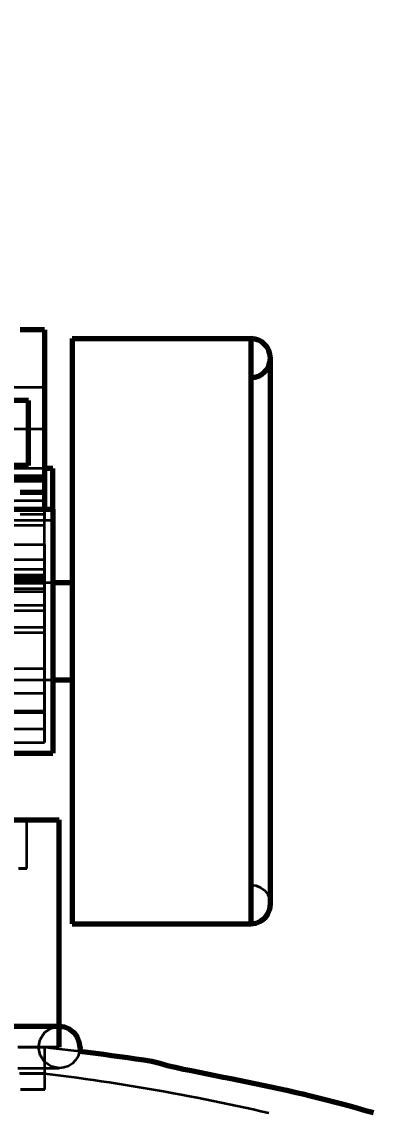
# Model space of a CAD drawing. Header units: millimetres. Extents: x 0 to 2208, y 0 to 420.
# Drawn here: x 193.42 to 197.99, y 229.88 to 243.3 of the extents above; entities that cross this region are included whole.
import ezdxf

# ---------------------------------------------------------------- set-up
doc = ezdxf.new("R2010")
doc.units = ezdxf.units.MM
doc.linetypes.add('IRAM-E-TRAZOS', pattern=[5, 4, -1])
for name, color, linetype, lineweight in [('01-VISIBLE', 7, 'CONTINUOUS', 70), ('02-OCULTA', 4, 'IRAM-E-TRAZOS', 35), ('04-COTA', 3, 'CONTINUOUS', 18)]:
    doc.layers.add(name, color=color, linetype=linetype, lineweight=lineweight)
doc.styles.add('ISO3098', font='isocpeur.ttf')
doc.dimstyles.new('FLAMA-IRAM', dxfattribs={"dimtxt": 3.5, "dimasz": 3.5, "dimexe": 2, "dimexo": 1.5, "dimgap": 1, "dimtad": 1, "dimdec": 1, "dimtxsty": 'ISO3098', "dimblk": 'IRAM_FLECHA', "dimblk1": 'IRAM_FLECHA', "dimblk2": 'IRAM_FLECHA', "dimcen": 2.5, "dimclrd": 256, "dimclre": 256, "dimclrt": 256, "dimazin": 3, "dimtfac": 1, "dimtmove": 0, "dimatfit": 3, "dimlwd": 18, "dimlwe": 18})

# ---------------------------------------------------------------- blocks, each defined once
blk = doc.blocks.new('IRAM_FLECHA')
blk.add_solid([(0, 0), (-1, 0.125), (-1, -0.125)])

msp = doc.modelspace()

# ---------------------------------------------------------------- linework, layer by layer
at = {"layer": '01-VISIBLE'}
for p, q in [((193.702, 239.507), (193.402, 239.507)), ((193.702, 239.507), (193.702, 237.679)), ((194.042, 239.399), (196.242, 239.399)), ((193.502, 238.637), (193.302, 238.637)), ((193.502, 237.837), (193.302, 237.837)), ((193.802, 237.799), (193.702, 237.799)), ((193.302, 237.679), (193.702, 237.679)), ((193.702, 237.679), (193.702, 237.509)), ((193.402, 237.509), (193.702, 237.509)), ((193.702, 237.509), (193.702, 237.299)), ((193.302, 237.299), (193.802, 237.299)), ((193.802, 236.399), (194.042, 236.399)), ((193.802, 235.199), (194.042, 235.199)), ((193.002, 234.299), (193.802, 234.299)), ((193.882, 230.679), (193.882, 233.479)), ((194.042, 232.199), (196.242, 232.199))]:
    msp.add_line(p, q, dxfattribs=at)
for points in [[(194.042, 239.399), (194.042, 239.299), (194.042, 239.199), (194.042, 239.099), (194.042, 238.999), (194.042, 238.899), (194.042, 238.799), (194.042, 238.699), (194.042, 238.599), (194.042, 238.499), (194.042, 238.399), (194.042, 238.299), (194.042, 238.199), (194.042, 238.099), (194.042, 237.999), (194.042, 237.899), (194.042, 237.799), (194.042, 237.699), (194.042, 237.599), (194.042, 237.499), (194.042, 237.399), (194.042, 237.299), (194.042, 237.199), (194.042, 237.099), (194.042, 236.999), (194.042, 236.899), (194.042, 236.799), (194.042, 236.699), (194.042, 236.599), (194.042, 236.499), (194.042, 236.399), (194.042, 236.299), (194.042, 236.199), (194.042, 236.099), (194.042, 235.999), (194.042, 235.899), (194.042, 235.799), (194.042, 235.699), (194.042, 235.599), (194.042, 235.499), (194.042, 235.399), (194.042, 235.299), (194.042, 235.199), (194.042, 235.099), (194.042, 234.999), (194.042, 234.899), (194.042, 234.799), (194.042, 234.699), (194.042, 234.599), (194.042, 234.499), (194.042, 234.399), (194.042, 234.299), (194.042, 234.199), (194.042, 234.099), (194.042, 233.999), (194.042, 233.899), (194.042, 233.799), (194.042, 233.699), (194.042, 233.599), (194.042, 233.499), (194.042, 233.399), (194.042, 233.299), (194.042, 233.199), (194.042, 233.099), (194.042, 232.999), (194.042, 232.899), (194.042, 232.799), (194.042, 232.699), (194.042, 232.599), (194.042, 232.499), (194.042, 232.399), (194.042, 232.299), (194.042, 232.199)], [(196.242, 239.399), (196.242, 239.299), (196.242, 239.199), (196.242, 239.099), (196.242, 238.999), (196.242, 238.899), (196.242, 238.799), (196.242, 238.699), (196.242, 238.599), (196.242, 238.499), (196.242, 238.399), (196.242, 238.299), (196.242, 238.199), (196.242, 238.099), (196.242, 237.999), (196.242, 237.899), (196.242, 237.799), (196.242, 237.699), (196.242, 237.599), (196.242, 237.499), (196.242, 237.399), (196.242, 237.299), (196.242, 237.199), (196.242, 237.099), (196.242, 236.999), (196.242, 236.899), (196.242, 236.799), (196.242, 236.699), (196.242, 236.599), (196.242, 236.499), (196.242, 236.399), (196.242, 236.299), (196.242, 236.199), (196.242, 236.099), (196.242, 235.999), (196.242, 235.899), (196.242, 235.799), (196.242, 235.699), (196.242, 235.599), (196.242, 235.499), (196.242, 235.399), (196.242, 235.299), (196.242, 235.199), (196.242, 235.099), (196.242, 234.999), (196.242, 234.899), (196.242, 234.799), (196.242, 234.699), (196.242, 234.599), (196.242, 234.499), (196.242, 234.399), (196.242, 234.299), (196.242, 234.199), (196.242, 234.099), (196.242, 233.999), (196.242, 233.899), (196.242, 233.799), (196.242, 233.699), (196.242, 233.599), (196.242, 233.499), (196.242, 233.399), (196.242, 233.299), (196.242, 233.199), (196.242, 233.099), (196.242, 232.999), (196.242, 232.899), (196.242, 232.799), (196.242, 232.699), (196.242, 232.599), (196.242, 232.499), (196.242, 232.399), (196.242, 232.299), (196.242, 232.199)], [(196.482, 232.439), (196.482, 232.539), (196.482, 232.639), (196.482, 232.739), (196.482, 232.84), (196.482, 232.94), (196.482, 233.04), (196.482, 233.141), (196.482, 233.241), (196.482, 233.341), (196.482, 233.442), (196.482, 233.542), (196.482, 233.642), (196.482, 233.742), (196.482, 233.843), (196.482, 233.943), (196.482, 234.043), (196.482, 234.144), (196.482, 234.244), (196.482, 234.344), (196.482, 234.444), (196.482, 234.545), (196.482, 234.645), (196.482, 234.745), (196.482, 234.846), (196.482, 234.946), (196.482, 235.046), (196.482, 235.147), (196.482, 235.247), (196.482, 235.347), (196.482, 235.447), (196.482, 235.548), (196.482, 235.648), (196.482, 235.748), (196.482, 235.849), (196.482, 235.949), (196.482, 236.049), (196.482, 236.15), (196.482, 236.25), (196.482, 236.35), (196.482, 236.45), (196.482, 236.551), (196.482, 236.651), (196.482, 236.751), (196.482, 236.852), (196.482, 236.952), (196.482, 237.052), (196.482, 237.153), (196.482, 237.253), (196.482, 237.353), (196.482, 237.453), (196.482, 237.554), (196.482, 237.654), (196.482, 237.754), (196.482, 237.855), (196.482, 237.955), (196.482, 238.055), (196.482, 238.156), (196.482, 238.256), (196.482, 238.356), (196.482, 238.456), (196.482, 238.557), (196.482, 238.657), (196.482, 238.757), (196.482, 238.858), (196.482, 238.958), (196.482, 239.058), (196.482, 239.159)], [(196.482, 232.439), (196.482, 232.539), (196.482, 232.639), (196.482, 232.739), (196.482, 232.84), (196.482, 232.94), (196.482, 233.04), (196.482, 233.141), (196.482, 233.241), (196.482, 233.341), (196.482, 233.442), (196.482, 233.542), (196.482, 233.642), (196.482, 233.742), (196.482, 233.843), (196.482, 233.943), (196.482, 234.043), (196.482, 234.144), (196.482, 234.244), (196.482, 234.344), (196.482, 234.444), (196.482, 234.545), (196.482, 234.645), (196.482, 234.745), (196.482, 234.846), (196.482, 234.946), (196.482, 235.046), (196.482, 235.147), (196.482, 235.247), (196.482, 235.347), (196.482, 235.447), (196.482, 235.548), (196.482, 235.648), (196.482, 235.748), (196.482, 235.849), (196.482, 235.949), (196.482, 236.049), (196.482, 236.15), (196.482, 236.25), (196.482, 236.35), (196.482, 236.45), (196.482, 236.551), (196.482, 236.651), (196.482, 236.751), (196.482, 236.852), (196.482, 236.952), (196.482, 237.052), (196.482, 237.153), (196.482, 237.253), (196.482, 237.353), (196.482, 237.453), (196.482, 237.554), (196.482, 237.654), (196.482, 237.754), (196.482, 237.855), (196.482, 237.955), (196.482, 238.055), (196.482, 238.156), (196.482, 238.256), (196.482, 238.356), (196.482, 238.456), (196.482, 238.557), (196.482, 238.657), (196.482, 238.757), (196.482, 238.858), (196.482, 238.958), (196.482, 239.058), (196.482, 239.159)], [(193.502, 237.837), (193.502, 237.937), (193.502, 238.037), (193.502, 238.137), (193.502, 238.237), (193.502, 238.337), (193.502, 238.437), (193.502, 238.537), (193.502, 238.637)], [(193.802, 237.299), (193.802, 237.382), (193.802, 237.465), (193.802, 237.549), (193.802, 237.632), (193.802, 237.715), (193.802, 237.799)], [(193.802, 237.299), (193.802, 237.199), (193.802, 237.099), (193.802, 236.999), (193.802, 236.899), (193.802, 236.799), (193.802, 236.699), (193.802, 236.599), (193.802, 236.499), (193.802, 236.399), (193.802, 236.299), (193.802, 236.199), (193.802, 236.099), (193.802, 235.999), (193.802, 235.899), (193.802, 235.799), (193.802, 235.699), (193.802, 235.599), (193.802, 235.499), (193.802, 235.399), (193.802, 235.299), (193.802, 235.199), (193.802, 235.099), (193.802, 234.999), (193.802, 234.899), (193.802, 234.799), (193.802, 234.699), (193.802, 234.599), (193.802, 234.499), (193.802, 234.399), (193.802, 234.299)], [(191.942, 233.479), (192.044, 233.479), (192.146, 233.479), (192.248, 233.479), (192.35, 233.479), (192.453, 233.479), (192.555, 233.479), (192.657, 233.479), (192.759, 233.479), (192.861, 233.479), (192.963, 233.479), (193.065, 233.479), (193.167, 233.479), (193.269, 233.479), (193.371, 233.479), (193.474, 233.479), (193.576, 233.479), (193.678, 233.479), (193.78, 233.479), (193.882, 233.479)], [(196.242, 232.199), (196.304, 232.207), (196.362, 232.231), (196.412, 232.269), (196.45, 232.319), (196.474, 232.376), (196.482, 232.439)], [(193.882, 230.935), (193.78, 230.935), (193.678, 230.935), (193.576, 230.935), (193.474, 230.935), (193.371, 230.935), (193.269, 230.935), (193.167, 230.935), (193.065, 230.935), (192.963, 230.935), (192.861, 230.935), (192.759, 230.935), (192.657, 230.935), (192.555, 230.935), (192.453, 230.935), (192.35, 230.935), (192.248, 230.935), (192.146, 230.935), (192.044, 230.935), (191.942, 230.935)], [(194.138, 230.679), (194.129, 230.745), (194.104, 230.807), (194.063, 230.86), (194.01, 230.9), (193.948, 230.926), (193.882, 230.935)], [(194.138, 230.679), (194.138, 230.67), (194.137, 230.661), (194.137, 230.652), (194.136, 230.643), (194.134, 230.634), (194.132, 230.625)], [(197.751, 229.87), (197.655, 229.898), (197.559, 229.925), (197.462, 229.952), (197.366, 229.978), (197.269, 230.004), (197.172, 230.029), (197.075, 230.053), (196.978, 230.077), (196.881, 230.1), (196.783, 230.123), (196.686, 230.145), (196.588, 230.166), (196.49, 230.187), (196.393, 230.208), (196.295, 230.229), (196.197, 230.249), (196.099, 230.269), (196.001, 230.289), (195.903, 230.308), (195.805, 230.328), (195.707, 230.348), (195.609, 230.367), (195.511, 230.387), (195.413, 230.407), (195.315, 230.428), (195.217, 230.451), (195.121, 230.478), (195.024, 230.502), (194.925, 230.519), (194.827, 230.534), (194.728, 230.548), (194.628, 230.562), (194.529, 230.575), (194.43, 230.588), (194.331, 230.6), (194.232, 230.613), (194.132, 230.625)]]:
    msp.add_lwpolyline(points, dxfattribs=at)
msp.add_arc((196.242, 239.159), 0.24, -90, 90, dxfattribs=at)
at = {"layer": '02-OCULTA'}
for p, q in [((193.702, 238.797), (193.702, 239.507)), ((193.702, 238.797), (186.702, 238.797)), ((193.702, 238.797), (186.702, 238.797)), ((193.702, 238.289), (193.702, 238.797)), ((186.702, 238.289), (193.702, 238.289)), ((186.702, 238.289), (193.702, 238.289)), ((193.702, 237.713), (193.702, 238.289)), ((193.702, 237.799), (186.702, 237.799)), ((193.702, 237.799), (186.702, 237.799)), ((186.702, 237.713), (193.702, 237.713)), ((186.702, 237.713), (193.702, 237.713)), ((186.702, 237.645), (193.702, 237.645)), ((186.702, 237.645), (193.702, 237.645)), ((193.702, 237.645), (193.702, 237.713)), ((193.702, 237.407), (193.702, 237.645)), ((186.702, 237.407), (193.702, 237.407)), ((193.702, 237.103), (193.702, 237.407)), ((193.402, 237.24), (193.702, 237.24)), ((193.702, 237.299), (193.702, 237.24)), ((193.802, 237.159), (186.702, 237.159)), ((193.702, 237.159), (186.702, 237.159)), ((186.702, 237.103), (193.702, 237.103)), ((193.702, 236.561), (193.702, 237.103)), ((186.702, 236.865), (193.702, 236.865)), ((192.802, 236.865), (193.702, 236.865)), ((193.702, 236.865), (193.702, 236.679)), ((193.002, 236.679), (193.702, 236.679)), ((193.702, 236.679), (193.702, 236.493)), ((186.702, 236.561), (193.702, 236.561)), ((187.402, 236.459), (193.702, 236.459)), ((193.002, 236.493), (193.702, 236.493)), ((193.702, 236.323), (193.702, 236.561)), ((193.702, 236.493), (193.702, 236.459)), ((193.702, 236.459), (193.702, 236.425)), ((186.702, 236.425), (193.702, 236.425)), ((186.702, 236.323), (193.702, 236.323)), ((187.402, 236.425), (193.702, 236.425)), ((187.402, 236.391), (193.702, 236.391)), ((192.802, 236.399), (193.802, 236.399)), ((192.802, 236.399), (193.802, 236.399)), ((193.702, 236.425), (193.702, 236.391)), ((193.702, 236.391), (193.702, 236.289)), ((193.702, 236.121), (193.702, 236.323)), ((187.402, 236.289), (193.702, 236.289)), ((193.702, 236.289), (193.702, 236.053)), ((186.702, 236.121), (193.702, 236.121)), ((187.402, 236.053), (193.702, 236.053)), ((193.702, 235.849), (193.702, 236.121)), ((193.702, 236.053), (193.702, 235.781)), ((186.702, 235.849), (193.702, 235.849)), ((187.402, 235.781), (193.702, 235.781)), ((193.702, 235.037), (193.702, 235.849)), ((193.702, 235.781), (193.702, 235.341)), ((187.402, 235.341), (193.702, 235.341)), ((193.702, 235.341), (193.702, 234.799)), ((192.802, 235.199), (193.802, 235.199)), ((192.802, 235.199), (193.802, 235.199)), ((186.702, 235.037), (193.702, 235.037)), ((193.702, 234.817), (193.702, 235.037)), ((186.702, 234.817), (193.702, 234.817)), ((187.402, 234.799), (193.702, 234.799)), ((193.702, 234.597), (193.702, 234.817)), ((193.702, 234.799), (193.702, 234.427)), ((186.702, 234.597), (193.702, 234.597)), ((193.702, 234.427), (193.702, 234.597)), ((186.702, 234.427), (193.702, 234.427)), ((187.402, 234.427), (193.702, 234.427)), ((193.482, 232.879), (193.482, 233.479)), ((193.702, 230.679), (193.702, 230.357)), ((193.704, 230.157), (193.704, 230.679))]:
    msp.add_line(p, q, dxfattribs=at)
for points in [[(194.042, 232.199), (194.042, 232.299), (194.042, 232.399), (194.042, 232.499), (194.042, 232.599), (194.042, 232.699), (194.042, 232.799), (194.042, 232.899), (194.042, 232.999), (194.042, 233.099), (194.042, 233.199), (194.042, 233.299), (194.042, 233.399), (194.042, 233.499), (194.042, 233.599), (194.042, 233.699), (194.042, 233.799), (194.042, 233.899), (194.042, 233.999), (194.042, 234.099), (194.042, 234.199), (194.042, 234.299), (194.042, 234.399), (194.042, 234.499), (194.042, 234.599), (194.042, 234.699), (194.042, 234.799), (194.042, 234.899), (194.042, 234.999), (194.042, 235.099), (194.042, 235.199), (194.042, 235.299), (194.042, 235.399), (194.042, 235.499), (194.042, 235.599), (194.042, 235.699), (194.042, 235.799), (194.042, 235.899), (194.042, 235.999), (194.042, 236.099), (194.042, 236.199), (194.042, 236.299), (194.042, 236.399), (194.042, 236.499), (194.042, 236.599), (194.042, 236.699), (194.042, 236.799), (194.042, 236.899), (194.042, 236.999), (194.042, 237.099), (194.042, 237.199), (194.042, 237.299), (194.042, 237.399), (194.042, 237.499), (194.042, 237.599), (194.042, 237.699), (194.042, 237.799), (194.042, 237.899), (194.042, 237.999), (194.042, 238.099), (194.042, 238.199), (194.042, 238.299), (194.042, 238.399), (194.042, 238.499), (194.042, 238.599), (194.042, 238.699), (194.042, 238.799), (194.042, 238.899), (194.042, 238.999), (194.042, 239.099), (194.042, 239.199), (194.042, 239.299), (194.042, 239.399)], [(196.242, 232.199), (196.242, 232.299), (196.242, 232.399), (196.242, 232.499), (196.242, 232.599), (196.242, 232.699), (196.242, 232.799), (196.242, 232.899), (196.242, 232.999), (196.242, 233.099), (196.242, 233.199), (196.242, 233.299), (196.242, 233.399), (196.242, 233.499), (196.242, 233.599), (196.242, 233.699), (196.242, 233.799), (196.242, 233.899), (196.242, 233.999), (196.242, 234.099), (196.242, 234.199), (196.242, 234.299), (196.242, 234.399), (196.242, 234.499), (196.242, 234.599), (196.242, 234.699), (196.242, 234.799), (196.242, 234.899), (196.242, 234.999), (196.242, 235.099), (196.242, 235.199), (196.242, 235.299), (196.242, 235.399), (196.242, 235.499), (196.242, 235.599), (196.242, 235.699), (196.242, 235.799), (196.242, 235.899), (196.242, 235.999), (196.242, 236.099), (196.242, 236.199), (196.242, 236.299), (196.242, 236.399), (196.242, 236.499), (196.242, 236.599), (196.242, 236.699), (196.242, 236.799), (196.242, 236.899), (196.242, 236.999), (196.242, 237.099), (196.242, 237.199), (196.242, 237.299), (196.242, 237.399), (196.242, 237.499), (196.242, 237.599), (196.242, 237.699), (196.242, 237.799), (196.242, 237.899), (196.242, 237.999), (196.242, 238.099), (196.242, 238.199), (196.242, 238.299), (196.242, 238.399), (196.242, 238.499), (196.242, 238.599), (196.242, 238.699), (196.242, 238.799), (196.242, 238.899), (196.242, 238.999), (196.242, 239.099), (196.242, 239.199), (196.242, 239.299), (196.242, 239.399)], [(196.242, 238.919), (196.242, 238.818), (196.242, 238.717), (196.242, 238.617), (196.242, 238.516), (196.242, 238.415), (196.242, 238.315), (196.242, 238.214), (196.242, 238.113), (196.242, 238.013), (196.242, 237.912), (196.242, 237.811), (196.242, 237.711), (196.242, 237.61), (196.242, 237.509), (196.242, 237.409), (196.242, 237.308), (196.242, 237.208), (196.242, 237.107), (196.242, 237.006), (196.242, 236.906), (196.242, 236.805), (196.242, 236.704), (196.242, 236.604), (196.242, 236.503), (196.242, 236.402), (196.242, 236.302), (196.242, 236.201), (196.242, 236.1), (196.242, 236), (196.242, 235.899), (196.242, 235.799), (196.242, 235.698), (196.242, 235.597), (196.242, 235.497), (196.242, 235.396), (196.242, 235.295), (196.242, 235.195), (196.242, 235.094), (196.242, 234.993), (196.242, 234.893), (196.242, 234.792), (196.242, 234.691), (196.242, 234.591), (196.242, 234.49), (196.242, 234.389), (196.242, 234.289), (196.242, 234.188), (196.242, 234.088), (196.242, 233.987), (196.242, 233.886), (196.242, 233.786), (196.242, 233.685), (196.242, 233.584), (196.242, 233.484), (196.242, 233.383), (196.242, 233.282), (196.242, 233.182), (196.242, 233.081), (196.242, 232.98), (196.242, 232.88), (196.242, 232.779), (196.242, 232.679)], [(196.242, 232.679), (196.242, 232.779), (196.242, 232.88), (196.242, 232.98), (196.242, 233.081), (196.242, 233.182), (196.242, 233.282), (196.242, 233.383), (196.242, 233.484), (196.242, 233.584), (196.242, 233.685), (196.242, 233.786), (196.242, 233.886), (196.242, 233.987), (196.242, 234.088), (196.242, 234.188), (196.242, 234.289), (196.242, 234.389), (196.242, 234.49), (196.242, 234.591), (196.242, 234.691), (196.242, 234.792), (196.242, 234.893), (196.242, 234.993), (196.242, 235.094), (196.242, 235.195), (196.242, 235.295), (196.242, 235.396), (196.242, 235.497), (196.242, 235.597), (196.242, 235.698), (196.242, 235.799), (196.242, 235.899), (196.242, 236), (196.242, 236.1), (196.242, 236.201), (196.242, 236.302), (196.242, 236.402), (196.242, 236.503), (196.242, 236.604), (196.242, 236.704), (196.242, 236.805), (196.242, 236.906), (196.242, 237.006), (196.242, 237.107), (196.242, 237.208), (196.242, 237.308), (196.242, 237.409), (196.242, 237.509), (196.242, 237.61), (196.242, 237.711), (196.242, 237.811), (196.242, 237.912), (196.242, 238.013), (196.242, 238.113), (196.242, 238.214), (196.242, 238.315), (196.242, 238.415), (196.242, 238.516), (196.242, 238.617), (196.242, 238.717), (196.242, 238.818), (196.242, 238.919)], [(193.502, 238.637), (193.502, 238.537), (193.502, 238.437), (193.502, 238.337), (193.502, 238.237), (193.502, 238.137), (193.502, 238.037), (193.502, 237.937), (193.502, 237.837)], [(193.702, 237.799), (193.702, 237.692), (193.702, 237.585), (193.702, 237.479), (193.702, 237.372), (193.702, 237.265), (193.702, 237.159)], [(193.702, 237.159), (193.702, 237.265), (193.702, 237.372), (193.702, 237.479), (193.702, 237.585), (193.702, 237.692), (193.702, 237.799)], [(193.802, 237.799), (193.802, 237.692), (193.802, 237.585), (193.802, 237.479), (193.802, 237.372), (193.802, 237.265), (193.802, 237.159)], [(193.702, 236.865), (193.702, 236.927), (193.702, 236.99), (193.702, 237.052), (193.702, 237.115), (193.702, 237.178), (193.702, 237.24)], [(193.802, 234.299), (193.802, 234.399), (193.802, 234.499), (193.802, 234.599), (193.802, 234.699), (193.802, 234.799), (193.802, 234.899), (193.802, 234.999), (193.802, 235.099), (193.802, 235.199), (193.802, 235.299), (193.802, 235.399), (193.802, 235.499), (193.802, 235.599), (193.802, 235.699), (193.802, 235.799), (193.802, 235.899), (193.802, 235.999), (193.802, 236.099), (193.802, 236.199), (193.802, 236.299), (193.802, 236.399), (193.802, 236.499), (193.802, 236.599), (193.802, 236.699), (193.802, 236.799), (193.802, 236.899), (193.802, 236.999), (193.802, 237.099), (193.802, 237.199), (193.802, 237.299)], [(193.802, 237.159), (193.802, 237.182), (193.802, 237.205), (193.802, 237.229), (193.802, 237.252), (193.802, 237.275), (193.802, 237.299)], [(193.802, 235.199), (193.802, 235.299), (193.802, 235.399), (193.802, 235.499), (193.802, 235.599), (193.802, 235.699), (193.802, 235.799), (193.802, 235.899), (193.802, 235.999), (193.802, 236.099), (193.802, 236.199), (193.802, 236.299), (193.802, 236.399)], [(193.802, 236.399), (193.802, 236.299), (193.802, 236.199), (193.802, 236.099), (193.802, 235.999), (193.802, 235.899), (193.802, 235.799), (193.802, 235.699), (193.802, 235.599), (193.802, 235.499), (193.802, 235.399), (193.802, 235.299), (193.802, 235.199)], [(194.042, 235.199), (194.042, 235.299), (194.042, 235.399), (194.042, 235.499), (194.042, 235.599), (194.042, 235.699), (194.042, 235.799), (194.042, 235.899), (194.042, 235.999), (194.042, 236.099), (194.042, 236.199), (194.042, 236.299), (194.042, 236.399)], [(194.042, 236.399), (194.042, 236.299), (194.042, 236.199), (194.042, 236.099), (194.042, 235.999), (194.042, 235.899), (194.042, 235.799), (194.042, 235.699), (194.042, 235.599), (194.042, 235.499), (194.042, 235.399), (194.042, 235.299), (194.042, 235.199)], [(193.882, 233.479), (193.78, 233.479), (193.678, 233.479), (193.575, 233.479), (193.473, 233.479), (193.371, 233.479)], [(193.482, 233.479), (193.38, 233.479)], [(193.381, 233.479), (193.482, 233.479)], [(193.482, 232.879), (193.38, 232.879)], [(193.381, 232.879), (193.482, 232.879)], [(196.242, 232.679), (196.304, 232.67), (196.362, 232.646), (196.412, 232.608), (196.45, 232.559), (196.474, 232.501), (196.482, 232.439)], [(193.371, 230.935), (193.473, 230.935), (193.575, 230.935), (193.678, 230.935), (193.78, 230.935), (193.882, 230.935)], [(193.882, 230.423), (193.784, 230.442), (193.701, 230.498), (193.645, 230.581), (193.626, 230.679), (193.645, 230.776), (193.701, 230.86), (193.784, 230.915), (193.882, 230.935)], [(193.882, 230.679), (193.78, 230.679), (193.678, 230.679), (193.575, 230.679), (193.473, 230.679), (193.371, 230.679)], [(193.378, 230.679), (193.479, 230.679), (193.58, 230.679), (193.68, 230.679), (193.781, 230.679), (193.882, 230.679)], [(193.702, 230.679), (193.599, 230.679), (193.496, 230.679), (193.393, 230.679)], [(193.402, 230.679), (193.502, 230.679), (193.602, 230.679), (193.702, 230.679)], [(193.404, 230.679), (193.504, 230.679), (193.604, 230.679), (193.704, 230.679)], [(193.704, 230.679), (193.604, 230.679), (193.504, 230.679), (193.404, 230.679)], [(194.132, 230.625), (194.061, 230.634), (193.989, 230.643), (193.917, 230.652), (193.845, 230.661), (193.774, 230.669), (193.702, 230.679)], [(194.132, 230.625), (194.114, 230.57), (194.084, 230.521), (194.043, 230.48), (193.994, 230.448), (193.94, 230.429), (193.882, 230.423)], [(193.371, 230.423), (193.473, 230.423), (193.575, 230.423), (193.678, 230.423), (193.78, 230.423), (193.882, 230.423)], [(193.378, 230.423), (193.479, 230.423), (193.58, 230.423), (193.68, 230.423), (193.781, 230.423), (193.882, 230.423)], [(193.702, 230.357), (193.599, 230.357), (193.496, 230.357), (193.393, 230.357)], [(193.402, 230.357), (193.502, 230.357), (193.602, 230.357), (193.702, 230.357)], [(193.702, 230.357), (193.801, 230.345), (193.901, 230.332), (194, 230.319), (194.099, 230.305), (194.199, 230.291), (194.298, 230.277), (194.397, 230.263), (194.496, 230.248), (194.595, 230.232), (194.694, 230.217), (194.793, 230.201), (194.892, 230.184), (194.991, 230.167), (195.089, 230.15), (195.188, 230.133), (195.287, 230.115), (195.385, 230.097), (195.484, 230.078), (195.582, 230.059), (195.68, 230.04), (195.779, 230.02), (195.877, 230), (195.975, 229.979), (196.073, 229.958), (196.171, 229.937), (196.269, 229.916), (196.366, 229.894), (196.464, 229.871)], [(193.404, 230.157), (193.504, 230.157), (193.604, 230.157), (193.704, 230.157)], [(193.704, 230.157), (193.604, 230.157), (193.504, 230.157), (193.404, 230.157)]]:
    msp.add_lwpolyline(points, dxfattribs=at)

# ---------------------------------------------------------------- dimensions: what is measured, and where the dimension line sits
at = {"layer": '04-COTA'}
msp.add_linear_dim(base=(171.692, 251.521), p1=(171.692, 242.521), p2=(208.712, 242.521), dimstyle='FLAMA-IRAM', override={"dimlfac": 5}, dxfattribs=at).render()

doc.saveas('drawing.dxf')
